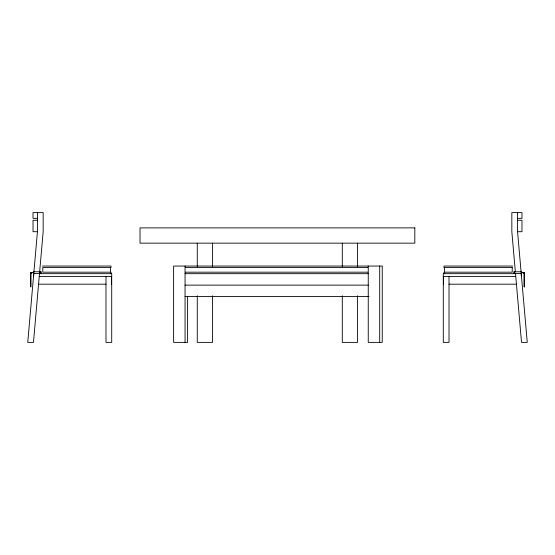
<?xml version="1.0" encoding="UTF-8"?>
<svg xmlns="http://www.w3.org/2000/svg" width="555" height="555" viewBox="0 0 555 555"><rect width="100%" height="100%" fill="white"/><g stroke="black" fill="none" stroke-linecap="round" stroke-linejoin="round"><path stroke-width="0.83" d="M31.004 273.941L31.004 286.81L30.421 286.81L30.497 273.532M37.435 212.62L37.435 231.706L27.75 342.379L33.473 342.379L43.158 231.706L43.158 212.62L33.023 212.62L33.023 218.344L37.435 218.344M30.983 273.684L31.184 273.074M30.456 273.532L30.657 273.004M31.004 273.56L31.101 273.192M30.567 273.136L31.302 272.45M31.149 273.074L31.704 272.602M31.205 272.963L31.642 272.609M33.813 271.777L32.932 272.658L33.591 271.777L41.139 271.777L41.139 273.546M31.018 272.505L32.1 272.45M521.298 276.05L521.194 273.185M517.565 218.344L521.977 218.344L521.977 212.62L511.842 212.62L511.842 231.706L515.366 271.971M37.435 220.252L33.023 220.252L33.023 231.706L37.435 231.706M517.565 220.252L521.977 220.252L521.977 231.706L517.565 231.706L517.565 212.62M42.326 266.053L111.021 266.053L111.021 267.552M512.674 266.053L443.979 266.053L443.979 267.552M185.509 267.552L367.798 267.552M185.509 272.179L367.798 272.179M522.9 272.45L523.982 272.519M31.267 272.602L32.1 272.602M522.9 272.602L523.733 272.602M41.139 273.386L40.73 273.386L40.73 271.777M513.861 273.386L514.27 273.386L514.27 271.777M33.64 273.546L41.063 273.546M513.937 273.546L521.374 273.546M33.758 273.684L33.702 276.05M39.488 273.684L111.715 273.684L111.715 342.379L105.984 342.379L105.984 276.543M185.058 273.684L368.249 273.684M39.232 276.543L111.715 276.543M443.285 276.543L515.768 276.543M38.566 284.181L105.984 284.181M449.016 284.181L516.434 284.181M185.058 285.131L368.249 285.131M524.503 273.532L524.579 286.81L523.996 286.81L523.989 273.816M185.058 296.585L369.068 296.585M523.296 272.602L523.851 273.074M523.358 272.609L523.76 272.963M33.147 273.102L33.813 273.546M524.114 272.623L524.433 273.136M521.187 271.777L522.068 272.658L521.409 271.777L513.861 271.777L513.861 273.546M524.343 273.004L524.544 273.532M523.816 273.074L523.996 273.56M523.858 273.192L524.017 273.684M517.565 231.706L527.25 342.379L521.527 342.379L515.512 273.684L443.285 273.684L443.285 342.379L449.016 342.379L449.016 276.543M524.537 273.802L524.544 286.81M443.979 272.179L443.979 273.684M443.438 276.543L443.438 284.181M379.703 266.053L379.703 342.379M368.249 266.053L368.249 342.379L382.249 342.379L382.249 266.053L173.611 266.053L173.611 342.379L187.611 342.379L187.611 296.238M357.566 243.152L357.566 266.449M357.566 295.787L357.566 342.379L342.303 342.379L342.303 295.787M342.303 243.152L342.303 266.449M212.544 243.152L212.544 266.449M212.544 295.787L212.544 342.379L197.275 342.379L197.275 295.787M197.275 243.152L197.275 266.449M185.058 266.053L185.058 342.379M111.562 276.543L111.562 284.181M111.021 272.179L111.021 273.684M521.853 273.102L521.187 273.546L521.846 273.109M414.814 227.883L140.026 227.883L140.026 243.152L414.814 243.152L414.814 227.883M110.57 267.552L42.777 267.552L42.777 272.179L110.57 272.179L110.57 267.552M512.223 267.552L444.43 267.552L444.43 272.179L512.223 272.179L512.223 267.552"/></g></svg>
